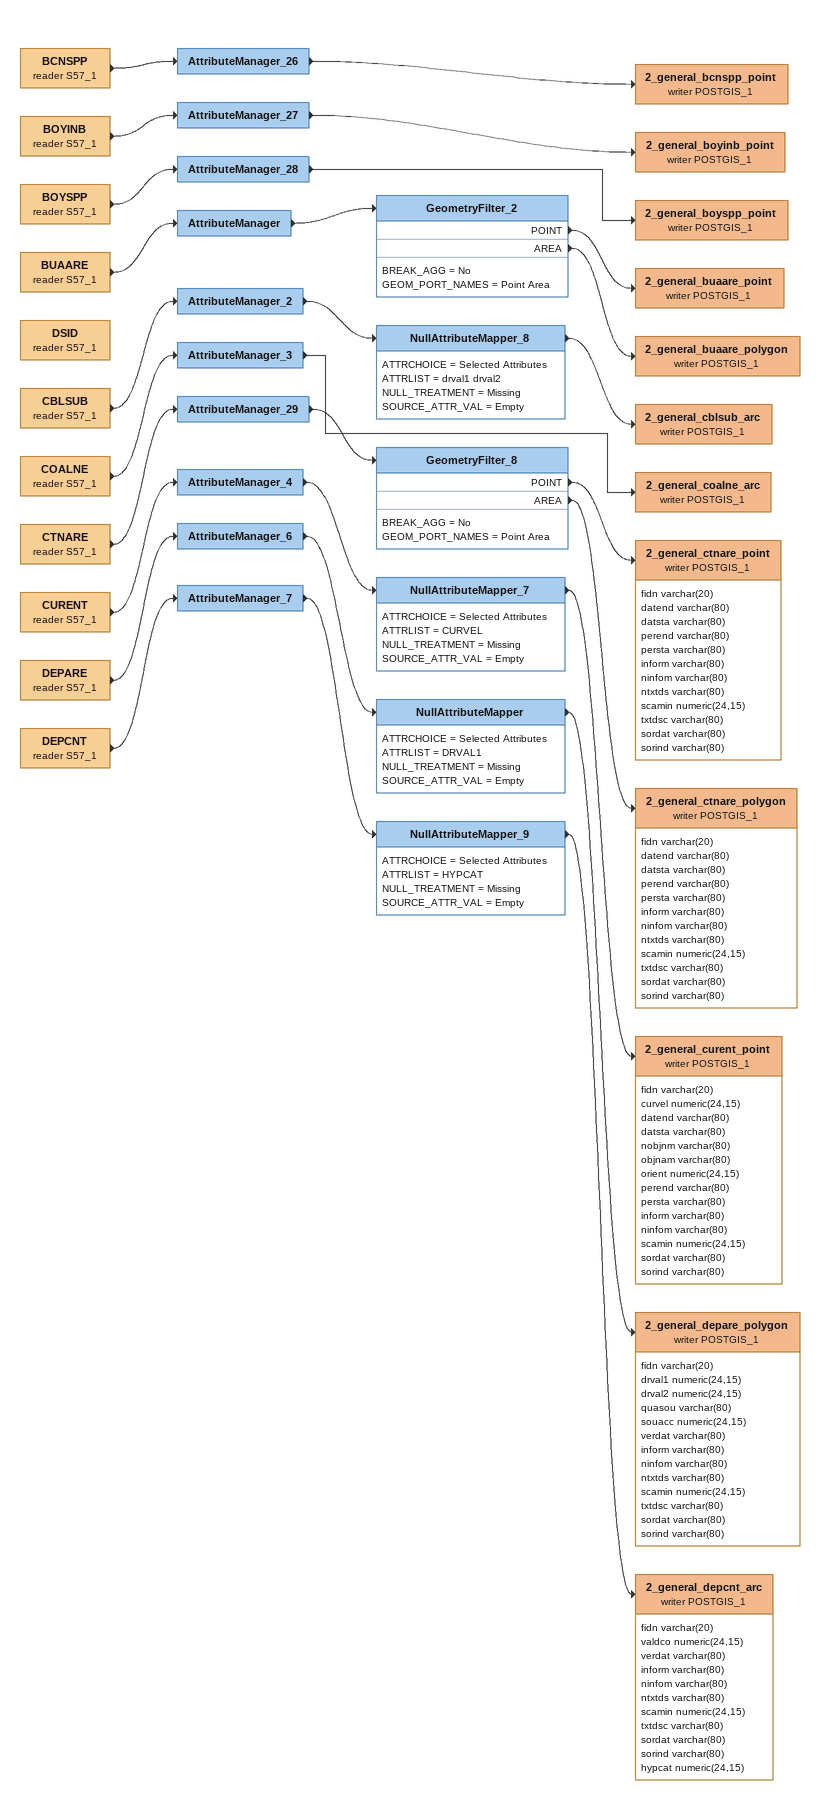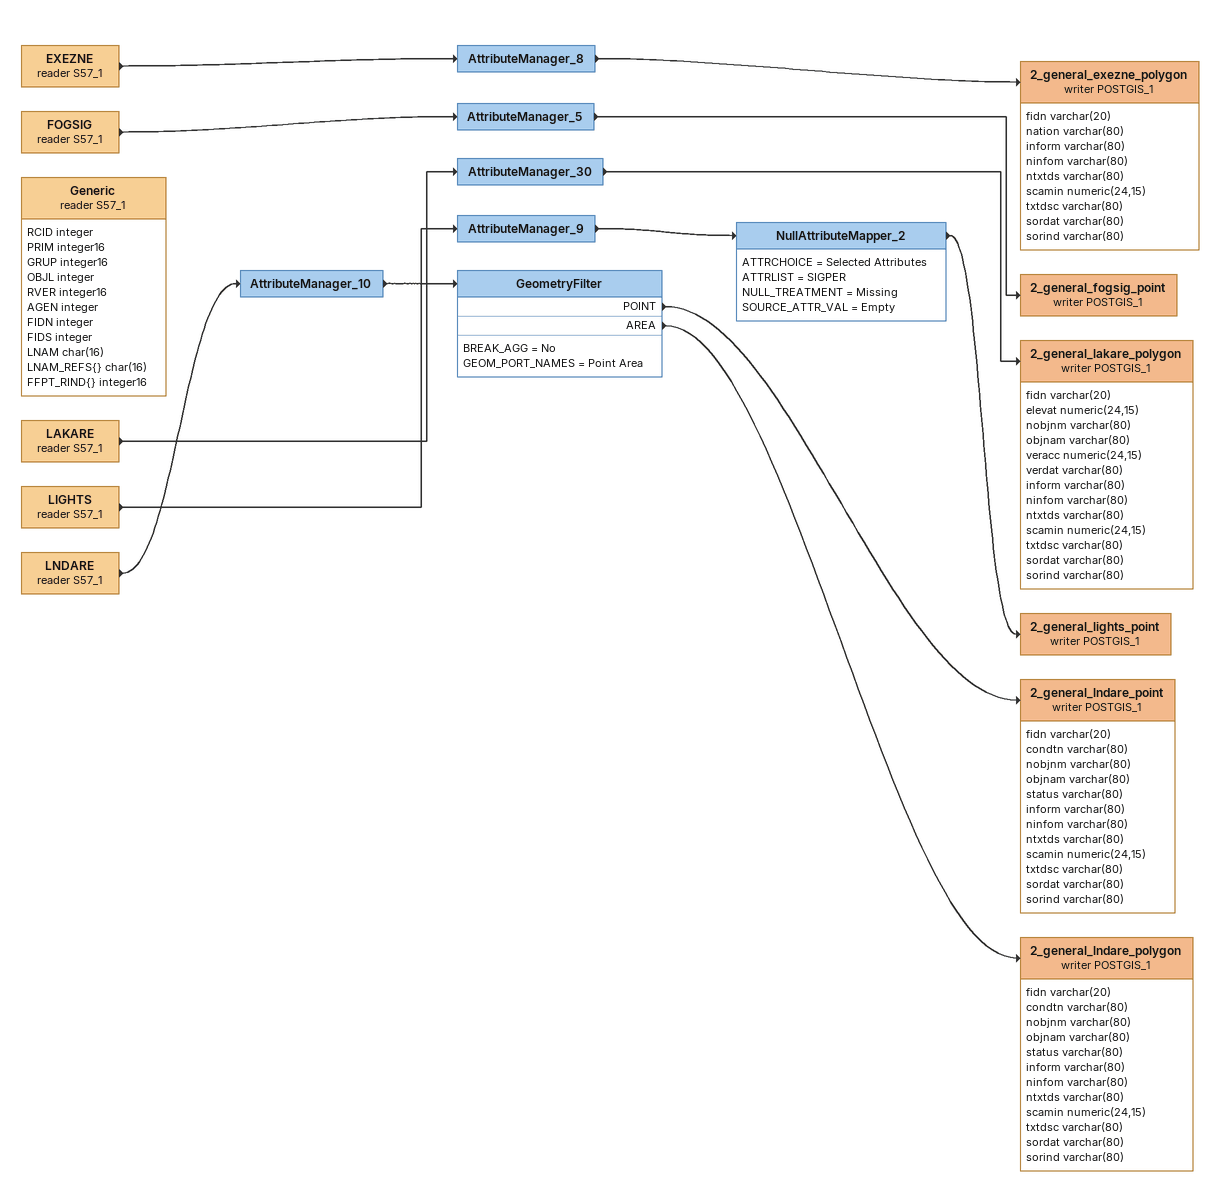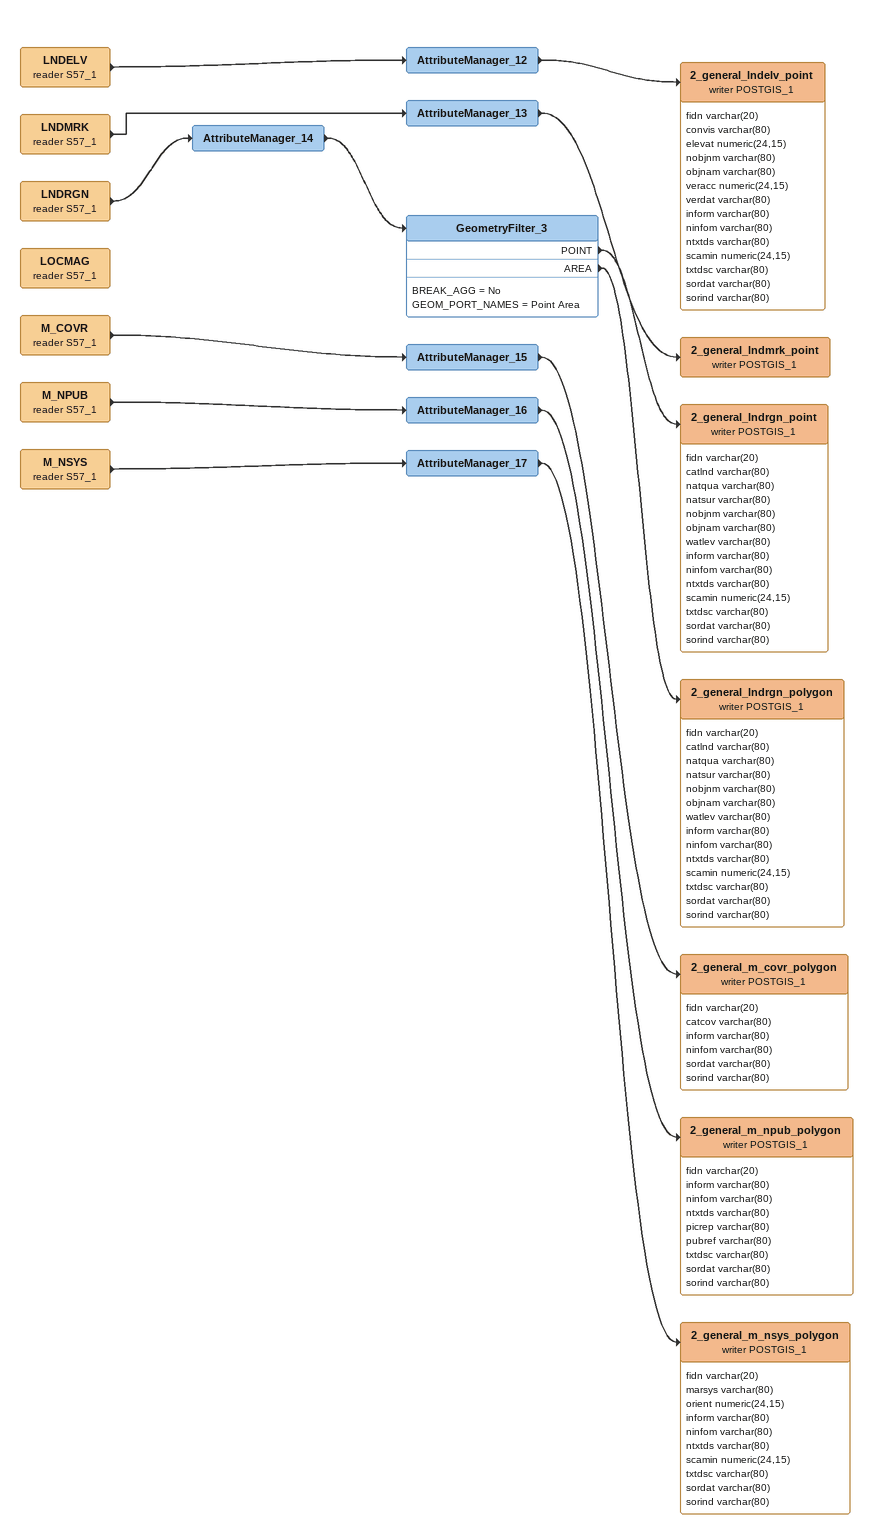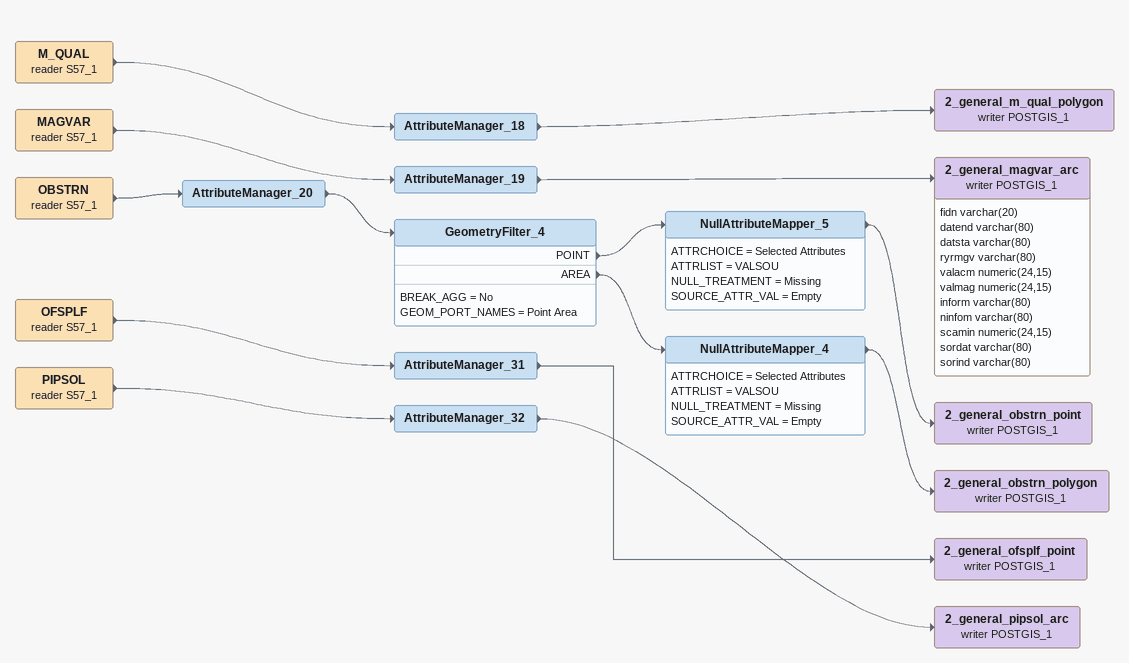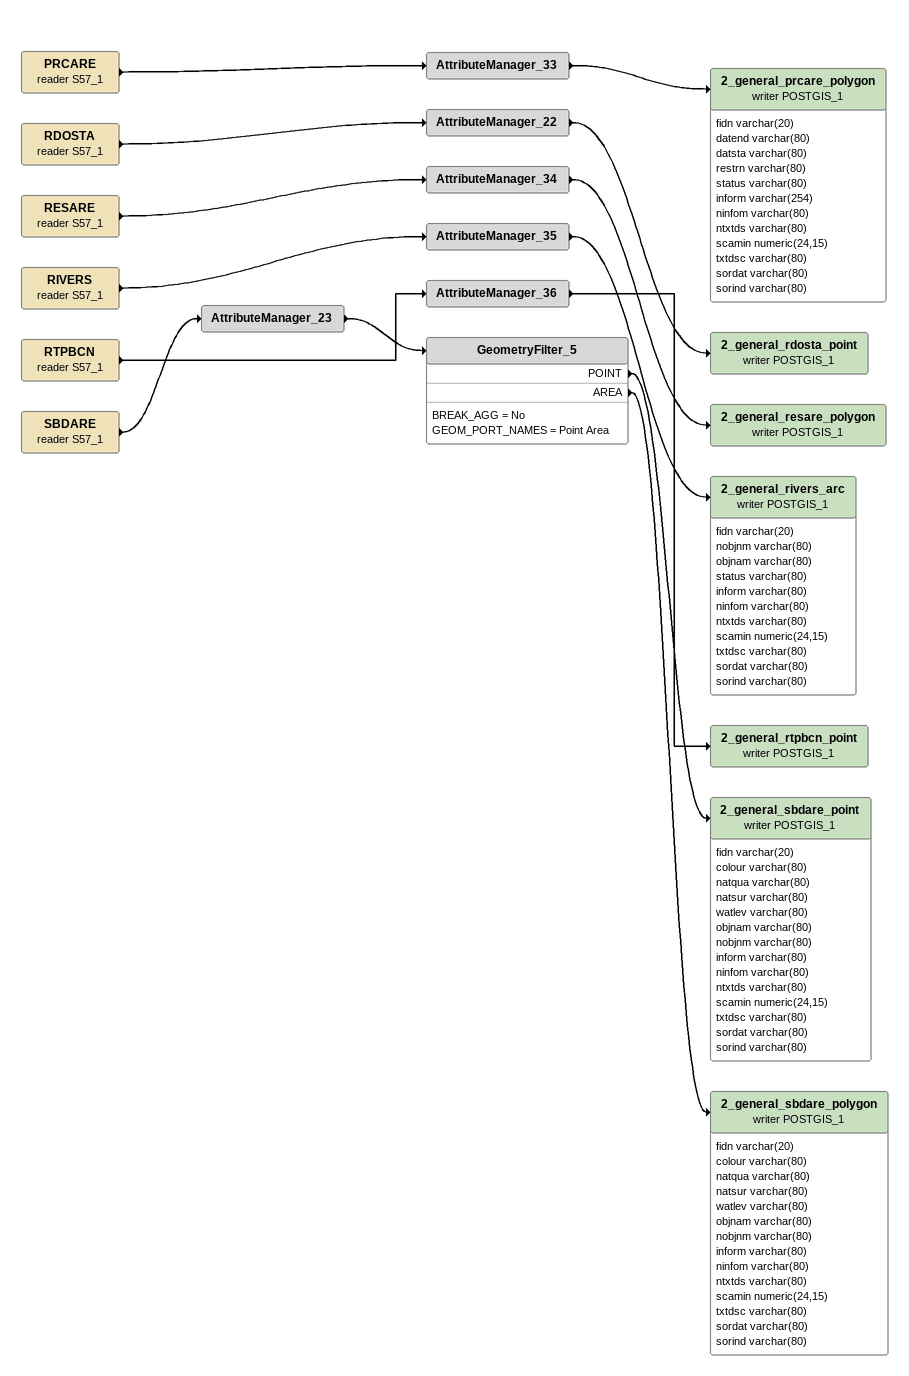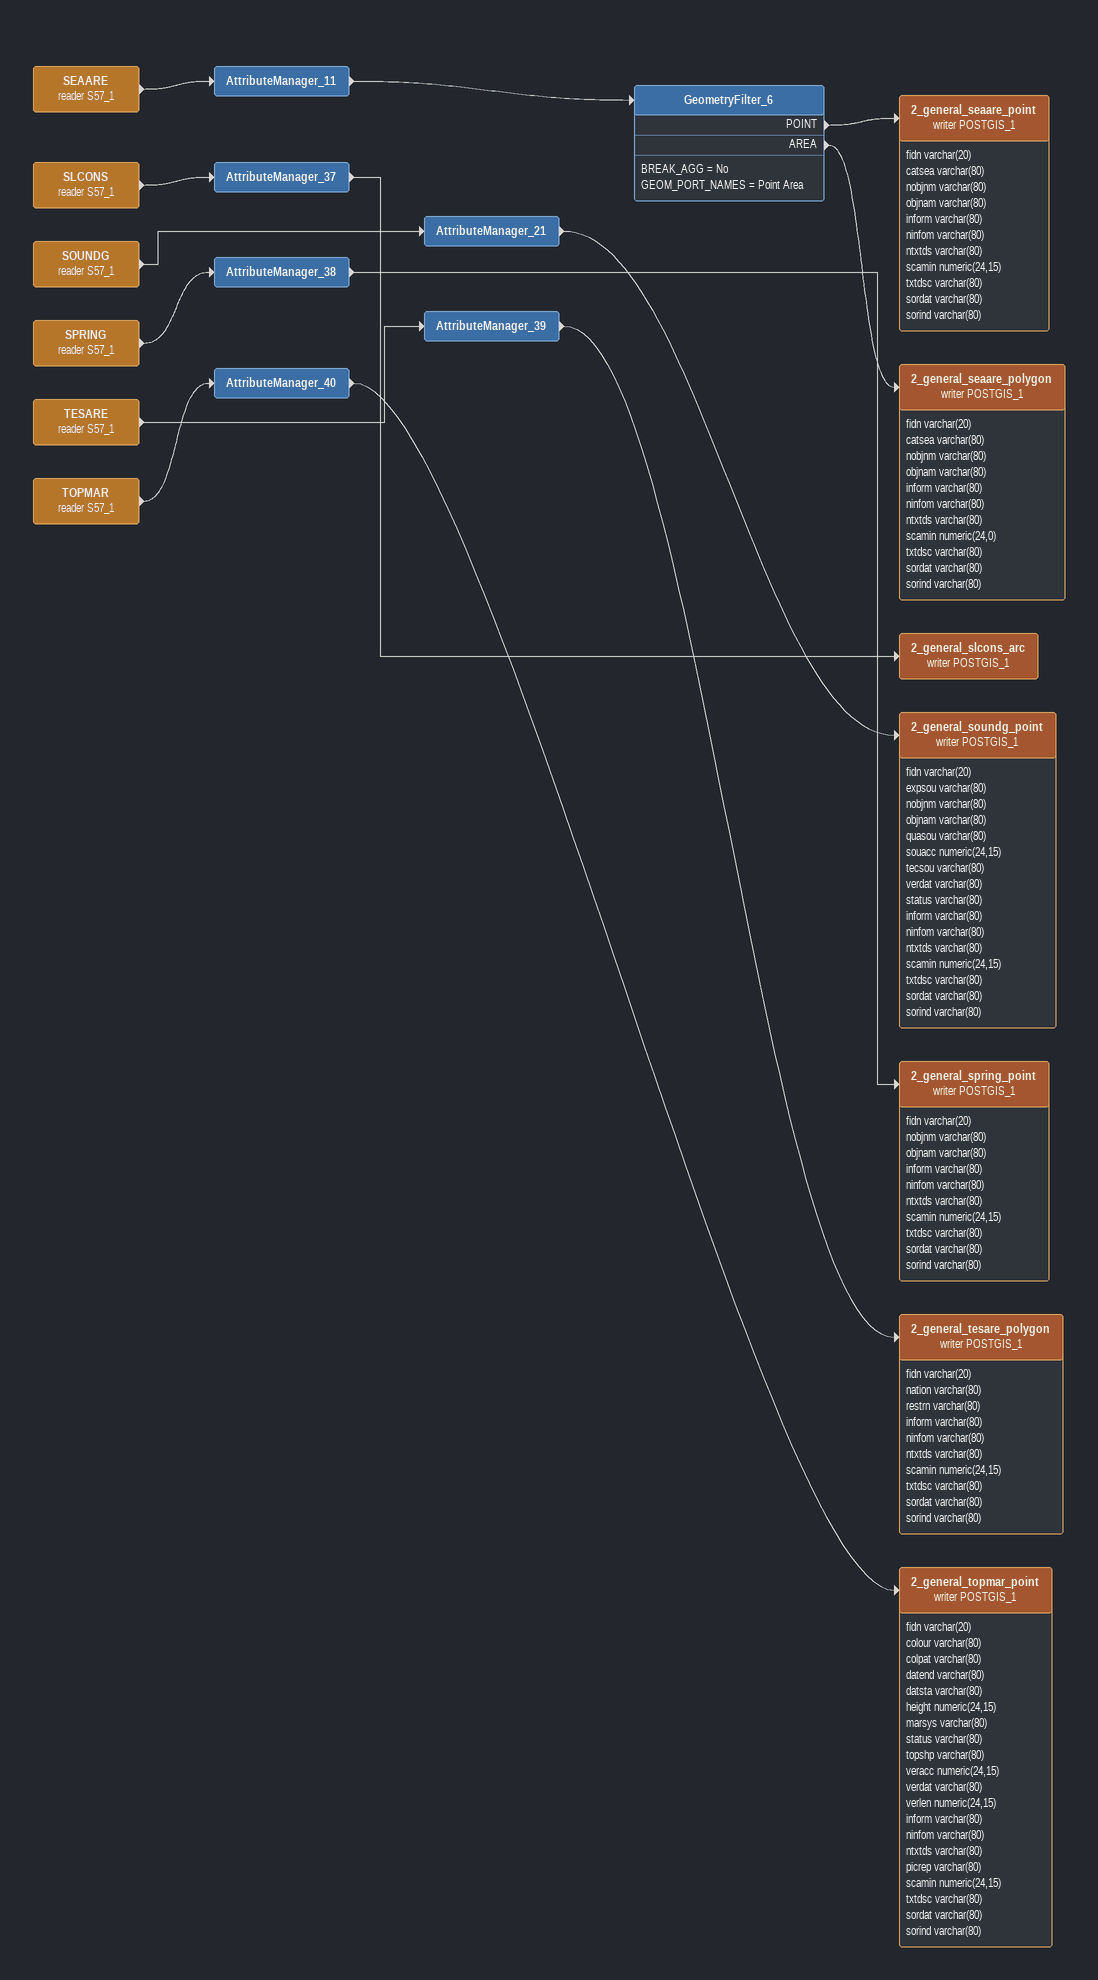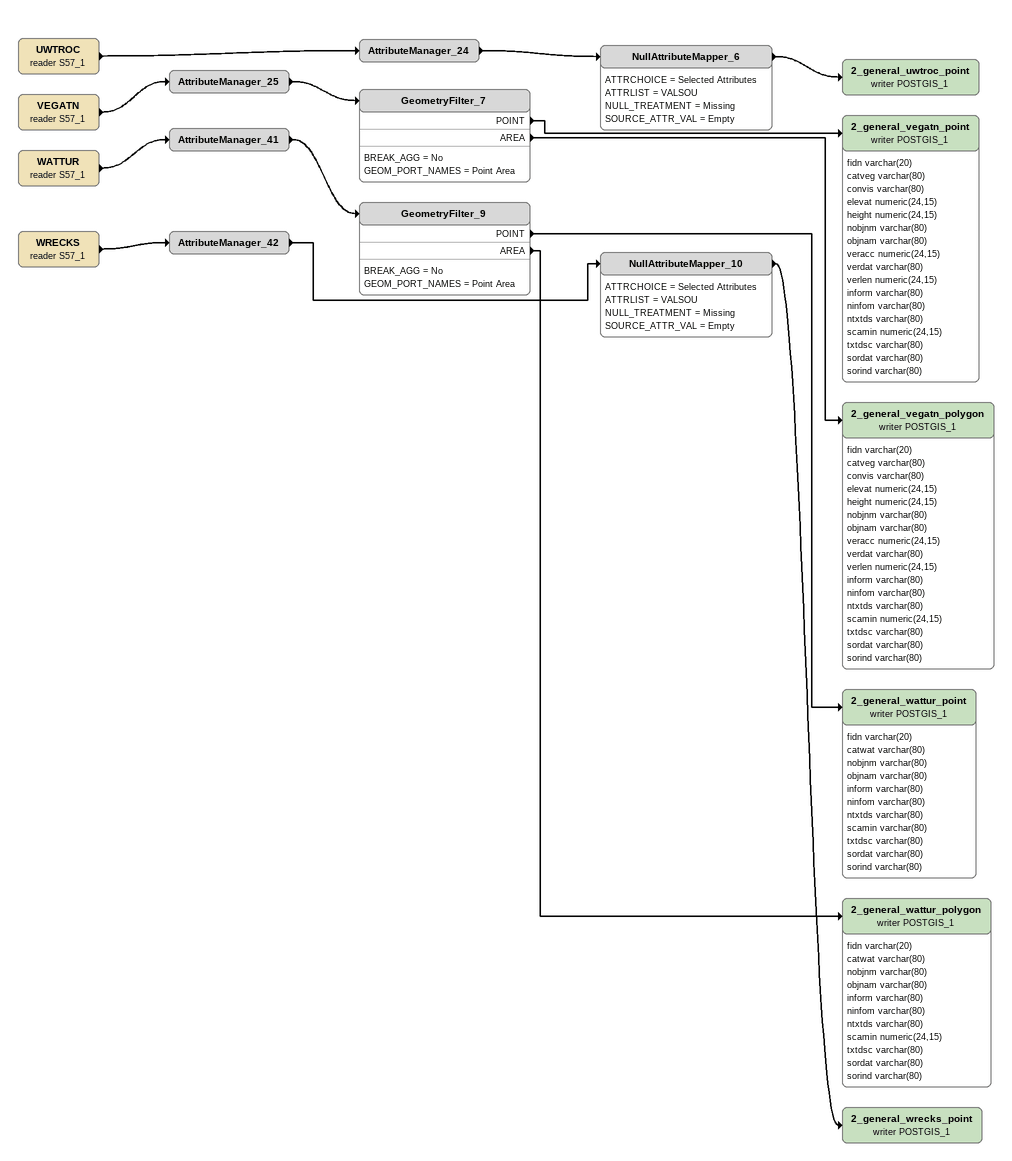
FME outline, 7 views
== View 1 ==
BCNSPP (reader S57_1)
    -> AttributeManager_26
AttributeManager_26
    -> 2_general_bcnspp_point (writer POSTGIS_1)
2_general_bcnspp_point (writer POSTGIS_1)
BOYINB (reader S57_1)
    -> AttributeManager_27
AttributeManager_27
    -> 2_general_boyinb_point (writer POSTGIS_1)
2_general_boyinb_point (writer POSTGIS_1)
BOYSPP (reader S57_1)
    -> AttributeManager_28
AttributeManager_28
    -> 2_general_boyspp_point (writer POSTGIS_1)
2_general_boyspp_point (writer POSTGIS_1)
BUAARE (reader S57_1)
    -> AttributeManager
AttributeManager
    -> GeometryFilter_2
GeometryFilter_2
    BREAK_AGG = No
    GEOM_PORT_NAMES = Point Area
    POINT -> 2_general_buaare_point (writer POSTGIS_1)
    AREA -> 2_general_buaare_polygon (writer POSTGIS_1)
2_general_buaare_point (writer POSTGIS_1)
2_general_buaare_polygon (writer POSTGIS_1)
DSID (reader S57_1)
CBLSUB (reader S57_1)
    -> AttributeManager_2
AttributeManager_2
    -> NullAttributeMapper_8
NullAttributeMapper_8
    ATTRCHOICE = Selected Attributes
    ATTRLIST = drval1 drval2
    NULL_TREATMENT = Missing
    SOURCE_ATTR_VAL = Empty
    -> 2_general_cblsub_arc (writer POSTGIS_1)
2_general_cblsub_arc (writer POSTGIS_1)
COALNE (reader S57_1)
    -> AttributeManager_3
AttributeManager_3
    -> 2_general_coalne_arc (writer POSTGIS_1)
2_general_coalne_arc (writer POSTGIS_1)
CTNARE (reader S57_1)
    -> AttributeManager_29
AttributeManager_29
    -> GeometryFilter_8
GeometryFilter_8
    BREAK_AGG = No
    GEOM_PORT_NAMES = Point Area
    POINT -> 2_general_ctnare_point (writer POSTGIS_1)
    AREA -> 2_general_ctnare_polygon (writer POSTGIS_1)
2_general_ctnare_point (writer POSTGIS_1)
    attributes: fidn varchar(20), datend varchar(80), datsta varchar(80), perend varchar(80), persta varchar(80), inform varchar(80), ninfom varchar(80), ntxtds varchar(80), scamin numeric(24,15), txtdsc varchar(80), sordat varchar(80), sorind varchar(80)
2_general_ctnare_polygon (writer POSTGIS_1)
    attributes: fidn varchar(20), datend varchar(80), datsta varchar(80), perend varchar(80), persta varchar(80), inform varchar(80), ninfom varchar(80), ntxtds varchar(80), scamin numeric(24,15), txtdsc varchar(80), sordat varchar(80), sorind varchar(80)
CURENT (reader S57_1)
    -> AttributeManager_4
AttributeManager_4
    -> NullAttributeMapper_7
NullAttributeMapper_7
    ATTRCHOICE = Selected Attributes
    ATTRLIST = CURVEL
    NULL_TREATMENT = Missing
    SOURCE_ATTR_VAL = Empty
    -> 2_general_curent_point (writer POSTGIS_1)
2_general_curent_point (writer POSTGIS_1)
    attributes: fidn varchar(20), curvel numeric(24,15), datend varchar(80), datsta varchar(80), nobjnm varchar(80), objnam varchar(80), orient numeric(24,15), perend varchar(80), persta varchar(80), inform varchar(80), ninfom varchar(80), scamin numeric(24,15), sordat varchar(80), sorind varchar(80)
DEPARE (reader S57_1)
    -> AttributeManager_6
AttributeManager_6
    -> NullAttributeMapper
NullAttributeMapper
    ATTRCHOICE = Selected Attributes
    ATTRLIST = DRVAL1
    NULL_TREATMENT = Missing
    SOURCE_ATTR_VAL = Empty
    -> 2_general_depare_polygon (writer POSTGIS_1)
2_general_depare_polygon (writer POSTGIS_1)
    attributes: fidn varchar(20), drval1 numeric(24,15), drval2 numeric(24,15), quasou varchar(80), souacc numeric(24,15), verdat varchar(80), inform varchar(80), ninfom varchar(80), ntxtds varchar(80), scamin numeric(24,15), txtdsc varchar(80), sordat varchar(80), sorind varchar(80)
DEPCNT (reader S57_1)
    -> AttributeManager_7
AttributeManager_7
    -> NullAttributeMapper_9
NullAttributeMapper_9
    ATTRCHOICE = Selected Attributes
    ATTRLIST = HYPCAT
    NULL_TREATMENT = Missing
    SOURCE_ATTR_VAL = Empty
    -> 2_general_depcnt_arc (writer POSTGIS_1)
2_general_depcnt_arc (writer POSTGIS_1)
    attributes: fidn varchar(20), valdco numeric(24,15), verdat varchar(80), inform varchar(80), ninfom varchar(80), ntxtds varchar(80), scamin numeric(24,15), txtdsc varchar(80), sordat varchar(80), sorind varchar(80), hypcat numeric(24,15)

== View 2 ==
EXEZNE (reader S57_1)
    -> AttributeManager_8
AttributeManager_8
    -> 2_general_exezne_polygon (writer POSTGIS_1)
2_general_exezne_polygon (writer POSTGIS_1)
    attributes: fidn varchar(20), nation varchar(80), inform varchar(80), ninfom varchar(80), ntxtds varchar(80), scamin numeric(24,15), txtdsc varchar(80), sordat varchar(80), sorind varchar(80)
FOGSIG (reader S57_1)
    -> AttributeManager_5
AttributeManager_5
    -> 2_general_fogsig_point (writer POSTGIS_1)
2_general_fogsig_point (writer POSTGIS_1)
Generic (reader S57_1)
    attributes: RCID integer, PRIM integer16, GRUP integer16, OBJL integer, RVER integer16, AGEN integer, FIDN integer, FIDS integer, LNAM char(16), LNAM_REFS{} char(16), FFPT_RIND{} integer16
LAKARE (reader S57_1)
    -> AttributeManager_30
AttributeManager_30
    -> 2_general_lakare_polygon (writer POSTGIS_1)
2_general_lakare_polygon (writer POSTGIS_1)
    attributes: fidn varchar(20), elevat numeric(24,15), nobjnm varchar(80), objnam varchar(80), veracc numeric(24,15), verdat varchar(80), inform varchar(80), ninfom varchar(80), ntxtds varchar(80), scamin numeric(24,15), txtdsc varchar(80), sordat varchar(80), sorind varchar(80)
LIGHTS (reader S57_1)
    -> AttributeManager_9
AttributeManager_9
    -> NullAttributeMapper_2
NullAttributeMapper_2
    ATTRCHOICE = Selected Attributes
    ATTRLIST = SIGPER
    NULL_TREATMENT = Missing
    SOURCE_ATTR_VAL = Empty
    -> 2_general_lights_point (writer POSTGIS_1)
2_general_lights_point (writer POSTGIS_1)
LNDARE (reader S57_1)
    -> AttributeManager_10
AttributeManager_10
    -> GeometryFilter
GeometryFilter
    BREAK_AGG = No
    GEOM_PORT_NAMES = Point Area
    POINT -> 2_general_lndare_point (writer POSTGIS_1)
    AREA -> 2_general_lndare_polygon (writer POSTGIS_1)
2_general_lndare_point (writer POSTGIS_1)
    attributes: fidn varchar(20), condtn varchar(80), nobjnm varchar(80), objnam varchar(80), status varchar(80), inform varchar(80), ninfom varchar(80), ntxtds varchar(80), scamin numeric(24,15), txtdsc varchar(80), sordat varchar(80), sorind varchar(80)
2_general_lndare_polygon (writer POSTGIS_1)
    attributes: fidn varchar(20), condtn varchar(80), nobjnm varchar(80), objnam varchar(80), status varchar(80), inform varchar(80), ninfom varchar(80), ntxtds varchar(80), scamin numeric(24,15), txtdsc varchar(80), sordat varchar(80), sorind varchar(80)

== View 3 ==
LNDELV (reader S57_1)
    -> AttributeManager_12
AttributeManager_12
    -> 2_general_lndelv_point (writer POSTGIS_1)
2_general_lndelv_point (writer POSTGIS_1)
    attributes: fidn varchar(20), convis varchar(80), elevat numeric(24,15), nobjnm varchar(80), objnam varchar(80), veracc numeric(24,15), verdat varchar(80), inform varchar(80), ninfom varchar(80), ntxtds varchar(80), scamin numeric(24,15), txtdsc varchar(80), sordat varchar(80), sorind varchar(80)
LNDMRK (reader S57_1)
    -> AttributeManager_13
AttributeManager_13
    -> 2_general_lndmrk_point (writer POSTGIS_1)
2_general_lndmrk_point (writer POSTGIS_1)
LNDRGN (reader S57_1)
    -> AttributeManager_14
AttributeManager_14
    -> GeometryFilter_3
GeometryFilter_3
    BREAK_AGG = No
    GEOM_PORT_NAMES = Point Area
    POINT -> 2_general_lndrgn_point (writer POSTGIS_1)
    AREA -> 2_general_lndrgn_polygon (writer POSTGIS_1)
2_general_lndrgn_point (writer POSTGIS_1)
    attributes: fidn varchar(20), catlnd varchar(80), natqua varchar(80), natsur varchar(80), nobjnm varchar(80), objnam varchar(80), watlev varchar(80), inform varchar(80), ninfom varchar(80), ntxtds varchar(80), scamin numeric(24,15), txtdsc varchar(80), sordat varchar(80), sorind varchar(80)
2_general_lndrgn_polygon (writer POSTGIS_1)
    attributes: fidn varchar(20), catlnd varchar(80), natqua varchar(80), natsur varchar(80), nobjnm varchar(80), objnam varchar(80), watlev varchar(80), inform varchar(80), ninfom varchar(80), ntxtds varchar(80), scamin numeric(24,15), txtdsc varchar(80), sordat varchar(80), sorind varchar(80)
LOCMAG (reader S57_1)
M_COVR (reader S57_1)
    -> AttributeManager_15
AttributeManager_15
    -> 2_general_m_covr_polygon (writer POSTGIS_1)
2_general_m_covr_polygon (writer POSTGIS_1)
    attributes: fidn varchar(20), catcov varchar(80), inform varchar(80), ninfom varchar(80), sordat varchar(80), sorind varchar(80)
M_NPUB (reader S57_1)
    -> AttributeManager_16
AttributeManager_16
    -> 2_general_m_npub_polygon (writer POSTGIS_1)
2_general_m_npub_polygon (writer POSTGIS_1)
    attributes: fidn varchar(20), inform varchar(80), ninfom varchar(80), ntxtds varchar(80), picrep varchar(80), pubref varchar(80), txtdsc varchar(80), sordat varchar(80), sorind varchar(80)
M_NSYS (reader S57_1)
    -> AttributeManager_17
AttributeManager_17
    -> 2_general_m_nsys_polygon (writer POSTGIS_1)
2_general_m_nsys_polygon (writer POSTGIS_1)
    attributes: fidn varchar(20), marsys varchar(80), orient numeric(24,15), inform varchar(80), ninfom varchar(80), ntxtds varchar(80), scamin numeric(24,15), txtdsc varchar(80), sordat varchar(80), sorind varchar(80)

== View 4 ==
M_QUAL (reader S57_1)
    -> AttributeManager_18
AttributeManager_18
    -> 2_general_m_qual_polygon (writer POSTGIS_1)
2_general_m_qual_polygon (writer POSTGIS_1)
MAGVAR (reader S57_1)
    -> AttributeManager_19
AttributeManager_19
    -> 2_general_magvar_arc (writer POSTGIS_1)
2_general_magvar_arc (writer POSTGIS_1)
    attributes: fidn varchar(20), datend varchar(80), datsta varchar(80), ryrmgv varchar(80), valacm numeric(24,15), valmag numeric(24,15), inform varchar(80), ninfom varchar(80), scamin numeric(24,15), sordat varchar(80), sorind varchar(80)
OBSTRN (reader S57_1)
    -> AttributeManager_20
AttributeManager_20
    -> GeometryFilter_4
GeometryFilter_4
    BREAK_AGG = No
    GEOM_PORT_NAMES = Point Area
    POINT -> NullAttributeMapper_5
    AREA -> NullAttributeMapper_4
NullAttributeMapper_5
    ATTRCHOICE = Selected Attributes
    ATTRLIST = VALSOU
    NULL_TREATMENT = Missing
    SOURCE_ATTR_VAL = Empty
    -> 2_general_obstrn_point (writer POSTGIS_1)
2_general_obstrn_point (writer POSTGIS_1)
NullAttributeMapper_4
    ATTRCHOICE = Selected Attributes
    ATTRLIST = VALSOU
    NULL_TREATMENT = Missing
    SOURCE_ATTR_VAL = Empty
    -> 2_general_obstrn_polygon (writer POSTGIS_1)
2_general_obstrn_polygon (writer POSTGIS_1)
OFSPLF (reader S57_1)
    -> AttributeManager_31
AttributeManager_31
    -> 2_general_ofsplf_point (writer POSTGIS_1)
2_general_ofsplf_point (writer POSTGIS_1)
PIPSOL (reader S57_1)
    -> AttributeManager_32
AttributeManager_32
    -> 2_general_pipsol_arc (writer POSTGIS_1)
2_general_pipsol_arc (writer POSTGIS_1)

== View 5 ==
PRCARE (reader S57_1)
    -> AttributeManager_33
AttributeManager_33
    -> 2_general_prcare_polygon (writer POSTGIS_1)
2_general_prcare_polygon (writer POSTGIS_1)
    attributes: fidn varchar(20), datend varchar(80), datsta varchar(80), restrn varchar(80), status varchar(80), inform varchar(254), ninfom varchar(80), ntxtds varchar(80), scamin numeric(24,15), txtdsc varchar(80), sordat varchar(80), sorind varchar(80)
RDOSTA (reader S57_1)
    -> AttributeManager_22
AttributeManager_22
    -> 2_general_rdosta_point (writer POSTGIS_1)
2_general_rdosta_point (writer POSTGIS_1)
RESARE (reader S57_1)
    -> AttributeManager_34
AttributeManager_34
    -> 2_general_resare_polygon (writer POSTGIS_1)
2_general_resare_polygon (writer POSTGIS_1)
RIVERS (reader S57_1)
    -> AttributeManager_35
AttributeManager_35
    -> 2_general_rivers_arc (writer POSTGIS_1)
2_general_rivers_arc (writer POSTGIS_1)
    attributes: fidn varchar(20), nobjnm varchar(80), objnam varchar(80), status varchar(80), inform varchar(80), ninfom varchar(80), ntxtds varchar(80), scamin numeric(24,15), txtdsc varchar(80), sordat varchar(80), sorind varchar(80)
RTPBCN (reader S57_1)
    -> AttributeManager_36
AttributeManager_36
    -> 2_general_rtpbcn_point (writer POSTGIS_1)
2_general_rtpbcn_point (writer POSTGIS_1)
SBDARE (reader S57_1)
    -> AttributeManager_23
AttributeManager_23
    -> GeometryFilter_5
GeometryFilter_5
    BREAK_AGG = No
    GEOM_PORT_NAMES = Point Area
    POINT -> 2_general_sbdare_point (writer POSTGIS_1)
    AREA -> 2_general_sbdare_polygon (writer POSTGIS_1)
2_general_sbdare_point (writer POSTGIS_1)
    attributes: fidn varchar(20), colour varchar(80), natqua varchar(80), natsur varchar(80), watlev varchar(80), objnam varchar(80), nobjnm varchar(80), inform varchar(80), ninfom varchar(80), ntxtds varchar(80), scamin numeric(24,15), txtdsc varchar(80), sordat varchar(80), sorind varchar(80)
2_general_sbdare_polygon (writer POSTGIS_1)
    attributes: fidn varchar(20), colour varchar(80), natqua varchar(80), natsur varchar(80), watlev varchar(80), objnam varchar(80), nobjnm varchar(80), inform varchar(80), ninfom varchar(80), ntxtds varchar(80), scamin numeric(24,15), txtdsc varchar(80), sordat varchar(80), sorind varchar(80)

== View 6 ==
SEAARE (reader S57_1)
    -> AttributeManager_11
AttributeManager_11
    -> GeometryFilter_6
GeometryFilter_6
    BREAK_AGG = No
    GEOM_PORT_NAMES = Point Area
    POINT -> 2_general_seaare_point (writer POSTGIS_1)
    AREA -> 2_general_seaare_polygon (writer POSTGIS_1)
2_general_seaare_point (writer POSTGIS_1)
    attributes: fidn varchar(20), catsea varchar(80), nobjnm varchar(80), objnam varchar(80), inform varchar(80), ninfom varchar(80), ntxtds varchar(80), scamin numeric(24,15), txtdsc varchar(80), sordat varchar(80), sorind varchar(80)
2_general_seaare_polygon (writer POSTGIS_1)
    attributes: fidn varchar(20), catsea varchar(80), nobjnm varchar(80), objnam varchar(80), inform varchar(80), ninfom varchar(80), ntxtds varchar(80), scamin numeric(24,0), txtdsc varchar(80), sordat varchar(80), sorind varchar(80)
SLCONS (reader S57_1)
    -> AttributeManager_37
AttributeManager_37
    -> 2_general_slcons_arc (writer POSTGIS_1)
2_general_slcons_arc (writer POSTGIS_1)
SOUNDG (reader S57_1)
    -> AttributeManager_21
AttributeManager_21
    -> 2_general_soundg_point (writer POSTGIS_1)
2_general_soundg_point (writer POSTGIS_1)
    attributes: fidn varchar(20), expsou varchar(80), nobjnm varchar(80), objnam varchar(80), quasou varchar(80), souacc numeric(24,15), tecsou varchar(80), verdat varchar(80), status varchar(80), inform varchar(80), ninfom varchar(80), ntxtds varchar(80), scamin numeric(24,15), txtdsc varchar(80), sordat varchar(80), sorind varchar(80)
SPRING (reader S57_1)
    -> AttributeManager_38
AttributeManager_38
    -> 2_general_spring_point (writer POSTGIS_1)
2_general_spring_point (writer POSTGIS_1)
    attributes: fidn varchar(20), nobjnm varchar(80), objnam varchar(80), inform varchar(80), ninfom varchar(80), ntxtds varchar(80), scamin numeric(24,15), txtdsc varchar(80), sordat varchar(80), sorind varchar(80)
TESARE (reader S57_1)
    -> AttributeManager_39
AttributeManager_39
    -> 2_general_tesare_polygon (writer POSTGIS_1)
2_general_tesare_polygon (writer POSTGIS_1)
    attributes: fidn varchar(20), nation varchar(80), restrn varchar(80), inform varchar(80), ninfom varchar(80), ntxtds varchar(80), scamin numeric(24,15), txtdsc varchar(80), sordat varchar(80), sorind varchar(80)
TOPMAR (reader S57_1)
    -> AttributeManager_40
AttributeManager_40
    -> 2_general_topmar_point (writer POSTGIS_1)
2_general_topmar_point (writer POSTGIS_1)
    attributes: fidn varchar(20), colour varchar(80), colpat varchar(80), datend varchar(80), datsta varchar(80), height numeric(24,15), marsys varchar(80), status varchar(80), topshp varchar(80), veracc numeric(24,15), verdat varchar(80), verlen numeric(24,15), inform varchar(80), ninfom varchar(80), ntxtds varchar(80), picrep varchar(80), scamin numeric(24,15), txtdsc varchar(80), sordat varchar(80), sorind varchar(80)

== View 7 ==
UWTROC (reader S57_1)
    -> AttributeManager_24
AttributeManager_24
    -> NullAttributeMapper_6
NullAttributeMapper_6
    ATTRCHOICE = Selected Attributes
    ATTRLIST = VALSOU
    NULL_TREATMENT = Missing
    SOURCE_ATTR_VAL = Empty
    -> 2_general_uwtroc_point (writer POSTGIS_1)
2_general_uwtroc_point (writer POSTGIS_1)
VEGATN (reader S57_1)
    -> AttributeManager_25
AttributeManager_25
    -> GeometryFilter_7
GeometryFilter_7
    BREAK_AGG = No
    GEOM_PORT_NAMES = Point Area
    POINT -> 2_general_vegatn_point (writer POSTGIS_1)
    AREA -> 2_general_vegatn_polygon (writer POSTGIS_1)
2_general_vegatn_point (writer POSTGIS_1)
    attributes: fidn varchar(20), catveg varchar(80), convis varchar(80), elevat numeric(24,15), height numeric(24,15), nobjnm varchar(80), objnam varchar(80), veracc numeric(24,15), verdat varchar(80), verlen numeric(24,15), inform varchar(80), ninfom varchar(80), ntxtds varchar(80), scamin numeric(24,15), txtdsc varchar(80), sordat varchar(80), sorind varchar(80)
2_general_vegatn_polygon (writer POSTGIS_1)
    attributes: fidn varchar(20), catveg varchar(80), convis varchar(80), elevat numeric(24,15), height numeric(24,15), nobjnm varchar(80), objnam varchar(80), veracc numeric(24,15), verdat varchar(80), verlen numeric(24,15), inform varchar(80), ninfom varchar(80), ntxtds varchar(80), scamin numeric(24,15), txtdsc varchar(80), sordat varchar(80), sorind varchar(80)
WATTUR (reader S57_1)
    -> AttributeManager_41
AttributeManager_41
    -> GeometryFilter_9
GeometryFilter_9
    BREAK_AGG = No
    GEOM_PORT_NAMES = Point Area
    POINT -> 2_general_wattur_point (writer POSTGIS_1)
    AREA -> 2_general_wattur_polygon (writer POSTGIS_1)
2_general_wattur_point (writer POSTGIS_1)
    attributes: fidn varchar(20), catwat varchar(80), nobjnm varchar(80), objnam varchar(80), inform varchar(80), ninfom varchar(80), ntxtds varchar(80), scamin varchar(80), txtdsc varchar(80), sordat varchar(80), sorind varchar(80)
2_general_wattur_polygon (writer POSTGIS_1)
    attributes: fidn varchar(20), catwat varchar(80), nobjnm varchar(80), objnam varchar(80), inform varchar(80), ninfom varchar(80), ntxtds varchar(80), scamin numeric(24,15), txtdsc varchar(80), sordat varchar(80), sorind varchar(80)
WRECKS (reader S57_1)
    -> AttributeManager_42
AttributeManager_42
    -> NullAttributeMapper_10
NullAttributeMapper_10
    ATTRCHOICE = Selected Attributes
    ATTRLIST = VALSOU
    NULL_TREATMENT = Missing
    SOURCE_ATTR_VAL = Empty
    -> 2_general_wrecks_point (writer POSTGIS_1)
2_general_wrecks_point (writer POSTGIS_1)
